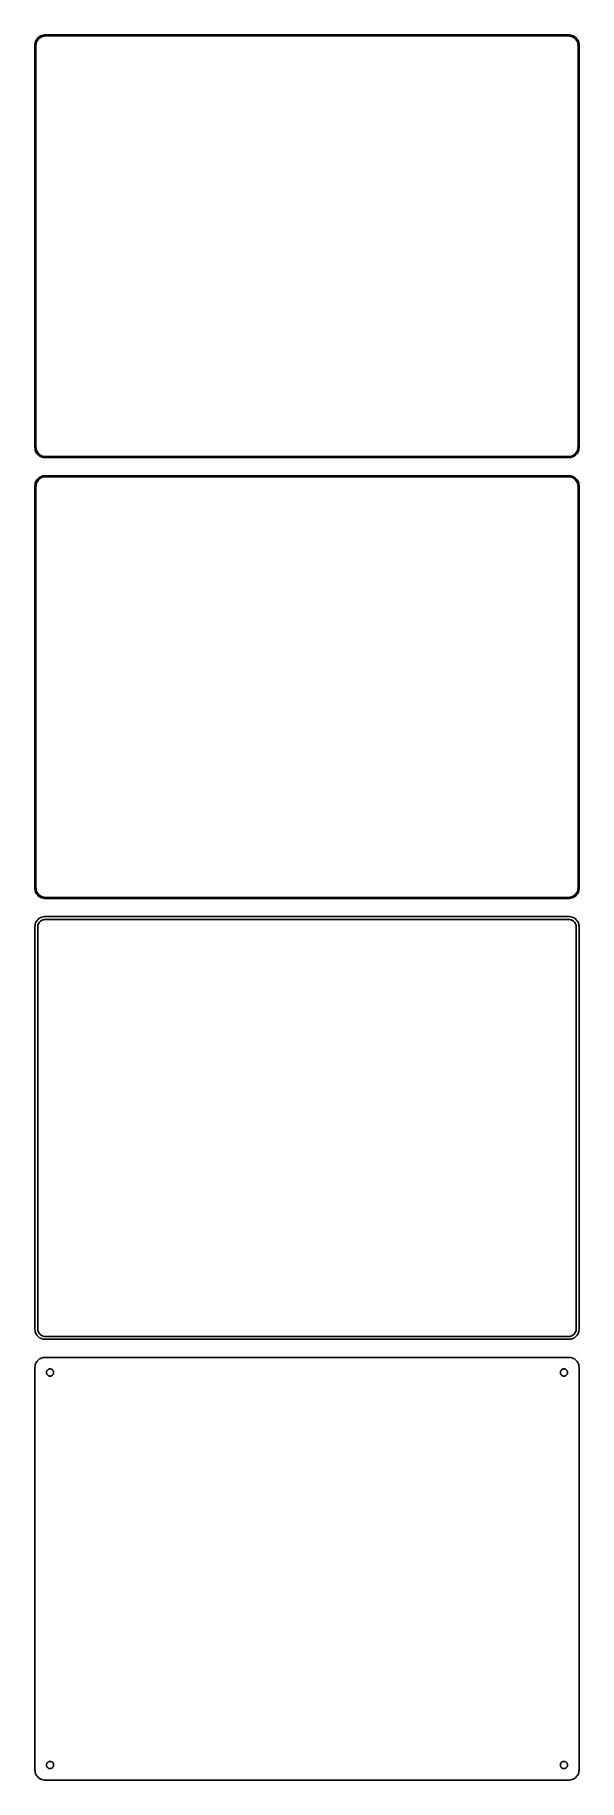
# Model space of a CAD drawing. Header units: metres. Extents: x -135 to 135, y 552 to 1419.
import ezdxf

# ---------------------------------------------------------------- set-up
doc = ezdxf.new("R2010")
doc.units = ezdxf.units.M

msp = doc.modelspace()

# ---------------------------------------------------------------- linework, layer by layer
for p, q in [((-134.961, 1414.63), (-135, 1414)), ((-135, 1414), (-135, 1214)), ((-134.843, 1415.24), (-134.961, 1414.63)), ((-134.649, 1415.84), (-134.843, 1415.24)), ((-134.382, 1416.41), (-134.649, 1415.84)), ((-134.5, 1413.75), (-134.463, 1414.35)), ((-134.5, 1214.25), (-134.5, 1413.75)), ((-134.463, 1414.35), (-134.351, 1414.93)), ((-134.045, 1416.94), (-134.382, 1416.41)), ((-134.351, 1414.93), (-134.166, 1415.5)), ((-134.166, 1415.5), (-133.912, 1416.04)), ((-133.645, 1417.42), (-134.045, 1416.94)), ((-133.912, 1416.04), (-133.593, 1416.54)), ((-133.187, 1417.85), (-133.645, 1417.42)), ((-133.593, 1416.54), (-133.213, 1417)), ((-133.213, 1417), (-132.778, 1417.41)), ((-132.679, 1418.22), (-133.187, 1417.85)), ((-132.778, 1417.41), (-132.295, 1417.76)), ((-132.129, 1418.52), (-132.679, 1418.22)), ((-132.295, 1417.76), (-131.772, 1418.05)), ((-131.545, 1418.76), (-132.129, 1418.52)), ((-131.772, 1418.05), (-131.218, 1418.27)), ((-130.937, 1418.91), (-131.545, 1418.76)), ((-131.218, 1418.27), (-130.64, 1418.42)), ((-130.314, 1418.99), (-130.937, 1418.91)), ((-130.64, 1418.42), (-130.048, 1418.49)), ((130.314, 1418.99), (-130.314, 1418.99)), ((-130.048, 1418.49), (130.048, 1418.49)), ((130.048, 1418.49), (130.64, 1418.42)), ((130.937, 1418.91), (130.314, 1418.99)), ((130.64, 1418.42), (131.218, 1418.27)), ((131.545, 1418.76), (130.937, 1418.91)), ((131.218, 1418.27), (131.772, 1418.05)), ((132.129, 1418.52), (131.545, 1418.76)), ((131.772, 1418.05), (132.295, 1417.76)), ((132.679, 1418.22), (132.129, 1418.52)), ((132.295, 1417.76), (132.778, 1417.41)), ((133.187, 1417.85), (132.679, 1418.22)), ((132.778, 1417.41), (133.213, 1417)), ((133.645, 1417.42), (133.187, 1417.85)), ((133.213, 1417), (133.593, 1416.54)), ((133.593, 1416.54), (133.912, 1416.04)), ((134.045, 1416.94), (133.645, 1417.42)), ((133.912, 1416.04), (134.166, 1415.5)), ((134.382, 1416.41), (134.045, 1416.94)), ((134.166, 1415.5), (134.351, 1414.93)), ((134.351, 1414.93), (134.463, 1414.35)), ((134.649, 1415.84), (134.382, 1416.41)), ((134.463, 1414.35), (134.5, 1413.75)), ((134.5, 1413.75), (134.5, 1214.25)), ((134.843, 1415.24), (134.649, 1415.84)), ((134.961, 1414.63), (134.843, 1415.24)), ((135, 1414), (134.961, 1414.63)), ((135, 1214), (135, 1414)), ((-135, 1214), (-134.961, 1213.37)), ((-134.463, 1213.65), (-134.5, 1214.25)), ((134.5, 1214.25), (134.463, 1213.65)), ((134.961, 1213.37), (135, 1214)), ((-134.961, 1213.37), (-134.843, 1212.76)), ((-134.843, 1212.76), (-134.649, 1212.16)), ((-134.649, 1212.16), (-134.382, 1211.59)), ((-134.351, 1213.07), (-134.463, 1213.65)), ((-134.382, 1211.59), (-134.045, 1211.06)), ((-134.166, 1212.5), (-134.351, 1213.07)), ((-133.912, 1211.96), (-134.166, 1212.5)), ((-134.045, 1211.06), (-133.645, 1210.58)), ((-133.593, 1211.46), (-133.912, 1211.96)), ((-133.645, 1210.58), (-133.187, 1210.15)), ((-133.213, 1211), (-133.593, 1211.46)), ((-132.778, 1210.59), (-133.213, 1211)), ((-133.187, 1210.15), (-132.679, 1209.78)), ((-132.295, 1210.24), (-132.778, 1210.59)), ((-132.679, 1209.78), (-132.129, 1209.48)), ((-131.772, 1209.95), (-132.295, 1210.24)), ((-132.129, 1209.48), (-131.545, 1209.24)), ((-131.218, 1209.73), (-131.772, 1209.95)), ((-131.545, 1209.24), (-130.937, 1209.09)), ((-130.64, 1209.58), (-131.218, 1209.73)), ((-130.937, 1209.09), (-130.314, 1209.01)), ((-130.048, 1209.51), (-130.64, 1209.58)), ((-130.314, 1209.01), (130.314, 1209.01)), ((130.048, 1209.51), (-130.048, 1209.51)), ((130.64, 1209.58), (130.048, 1209.51)), ((130.314, 1209.01), (130.937, 1209.09)), ((131.218, 1209.73), (130.64, 1209.58)), ((130.937, 1209.09), (131.545, 1209.24)), ((131.772, 1209.95), (131.218, 1209.73)), ((131.545, 1209.24), (132.129, 1209.48)), ((132.295, 1210.24), (131.772, 1209.95)), ((132.129, 1209.48), (132.679, 1209.78)), ((132.778, 1210.59), (132.295, 1210.24)), ((132.679, 1209.78), (133.187, 1210.15)), ((133.213, 1211), (132.778, 1210.59)), ((133.187, 1210.15), (133.645, 1210.58)), ((133.593, 1211.46), (133.213, 1211)), ((133.912, 1211.96), (133.593, 1211.46)), ((133.645, 1210.58), (134.045, 1211.06)), ((134.166, 1212.5), (133.912, 1211.96)), ((134.045, 1211.06), (134.382, 1211.59)), ((134.351, 1213.07), (134.166, 1212.5)), ((134.463, 1213.65), (134.351, 1213.07)), ((134.382, 1211.59), (134.649, 1212.16)), ((134.649, 1212.16), (134.843, 1212.76)), ((134.843, 1212.76), (134.961, 1213.37)), ((-134.649, 1196.84), (-134.843, 1196.24)), ((-134.382, 1197.41), (-134.649, 1196.84)), ((-134.045, 1197.94), (-134.382, 1197.41)), ((-134.351, 1195.93), (-134.166, 1196.5)), ((-134.166, 1196.5), (-133.912, 1197.04)), ((-133.645, 1198.42), (-134.045, 1197.94)), ((-133.912, 1197.04), (-133.593, 1197.54)), ((-133.187, 1198.85), (-133.645, 1198.42)), ((-133.593, 1197.54), (-133.213, 1198)), ((-133.213, 1198), (-132.778, 1198.41)), ((-132.679, 1199.22), (-133.187, 1198.85)), ((-132.778, 1198.41), (-132.295, 1198.76)), ((-132.129, 1199.52), (-132.679, 1199.22)), ((-132.295, 1198.76), (-131.772, 1199.05)), ((-131.545, 1199.76), (-132.129, 1199.52)), ((-131.772, 1199.05), (-131.218, 1199.27)), ((-130.937, 1199.91), (-131.545, 1199.76)), ((-131.218, 1199.27), (-130.64, 1199.42)), ((-130.314, 1199.99), (-130.937, 1199.91)), ((-130.64, 1199.42), (-130.048, 1199.49)), ((130.314, 1199.99), (-130.314, 1199.99)), ((-130.048, 1199.49), (130.048, 1199.49)), ((130.048, 1199.49), (130.64, 1199.42)), ((130.937, 1199.91), (130.314, 1199.99)), ((130.64, 1199.42), (131.218, 1199.27)), ((131.545, 1199.76), (130.937, 1199.91)), ((131.218, 1199.27), (131.772, 1199.05)), ((132.129, 1199.52), (131.545, 1199.76)), ((131.772, 1199.05), (132.295, 1198.76)), ((132.679, 1199.22), (132.129, 1199.52)), ((132.295, 1198.76), (132.778, 1198.41)), ((133.187, 1198.85), (132.679, 1199.22)), ((132.778, 1198.41), (133.213, 1198)), ((133.645, 1198.42), (133.187, 1198.85)), ((133.213, 1198), (133.593, 1197.54)), ((133.593, 1197.54), (133.912, 1197.04)), ((134.045, 1197.94), (133.645, 1198.42)), ((133.912, 1197.04), (134.166, 1196.5)), ((134.382, 1197.41), (134.045, 1197.94)), ((134.166, 1196.5), (134.351, 1195.93)), ((134.649, 1196.84), (134.382, 1197.41)), ((134.843, 1196.24), (134.649, 1196.84)), ((-134.961, 1195.63), (-135, 1195)), ((-135, 1195), (-135, 995)), ((-134.843, 1196.24), (-134.961, 1195.63)), ((-134.5, 1194.75), (-134.463, 1195.35)), ((-134.5, 995.25), (-134.5, 1194.75)), ((-134.463, 1195.35), (-134.351, 1195.93)), ((134.351, 1195.93), (134.463, 1195.35)), ((134.463, 1195.35), (134.5, 1194.75)), ((134.5, 1194.75), (134.5, 995.25)), ((134.961, 1195.63), (134.843, 1196.24)), ((135, 1195), (134.961, 1195.63)), ((135, 995), (135, 1195)), ((-135, 995), (-134.961, 994.373)), ((-134.961, 994.373), (-134.843, 993.757)), ((-134.843, 993.757), (-134.649, 993.159)), ((-134.649, 993.159), (-134.382, 992.591)), ((-134.463, 994.655), (-134.5, 995.25)), ((-134.351, 994.069), (-134.463, 994.655)), ((-134.382, 992.591), (-134.045, 992.061)), ((-134.166, 993.501), (-134.351, 994.069)), ((-133.912, 992.962), (-134.166, 993.501)), ((-134.045, 992.061), (-133.645, 991.577)), ((-133.593, 992.458), (-133.912, 992.962)), ((-133.645, 991.577), (-133.187, 991.147)), ((-133.213, 991.998), (-133.593, 992.458)), ((-132.778, 991.59), (-133.213, 991.998)), ((-133.187, 991.147), (-132.679, 990.778)), ((-132.295, 991.239), (-132.778, 991.59)), ((-132.679, 990.778), (-132.129, 990.476)), ((-131.772, 990.952), (-132.295, 991.239)), ((-132.129, 990.476), (-131.545, 990.245)), ((-131.218, 990.732), (-131.772, 990.952)), ((-131.545, 990.245), (-130.937, 990.089)), ((-130.64, 990.584), (-131.218, 990.732)), ((-130.937, 990.089), (-130.314, 990.01)), ((-130.048, 990.509), (-130.64, 990.584)), ((-130.314, 990.01), (130.314, 990.01)), ((130.048, 990.509), (-130.048, 990.509)), ((130.64, 990.584), (130.048, 990.509)), ((130.314, 990.01), (130.937, 990.089)), ((131.218, 990.732), (130.64, 990.584)), ((130.937, 990.089), (131.545, 990.245)), ((131.772, 990.952), (131.218, 990.732)), ((131.545, 990.245), (132.129, 990.476)), ((132.295, 991.239), (131.772, 990.952)), ((132.129, 990.476), (132.679, 990.778)), ((132.778, 991.59), (132.295, 991.239)), ((132.679, 990.778), (133.187, 991.147)), ((133.213, 991.998), (132.778, 991.59)), ((133.187, 991.147), (133.645, 991.577)), ((133.593, 992.458), (133.213, 991.998)), ((133.912, 992.962), (133.593, 992.458)), ((133.645, 991.577), (134.045, 992.061)), ((134.166, 993.501), (133.912, 992.962)), ((134.045, 992.061), (134.382, 992.591)), ((134.351, 994.069), (134.166, 993.501)), ((134.463, 994.655), (134.351, 994.069)), ((134.382, 992.591), (134.649, 993.159)), ((134.5, 995.25), (134.463, 994.655)), ((134.649, 993.159), (134.843, 993.757)), ((134.843, 993.757), (134.961, 994.373)), ((134.961, 994.373), (135, 995)), ((-133.187, 979.853), (-133.645, 979.423)), ((-132.679, 980.222), (-133.187, 979.853)), ((-132.129, 980.524), (-132.679, 980.222)), ((-131.545, 980.755), (-132.129, 980.524)), ((-130.937, 980.911), (-131.545, 980.755)), ((-130.314, 980.99), (-130.937, 980.911)), ((130.314, 980.99), (-130.314, 980.99)), ((130.937, 980.911), (130.314, 980.99)), ((131.545, 980.755), (130.937, 980.911)), ((132.129, 980.524), (131.545, 980.755)), ((132.679, 980.222), (132.129, 980.524)), ((133.187, 979.853), (132.679, 980.222)), ((133.645, 979.423), (133.187, 979.853)), ((-134.961, 976.627), (-135, 976)), ((-135, 976), (-135, 776)), ((-134.843, 977.243), (-134.961, 976.627)), ((-134.649, 977.841), (-134.843, 977.243)), ((-134.382, 978.409), (-134.649, 977.841)), ((-134.045, 978.939), (-134.382, 978.409)), ((-133.645, 979.423), (-134.045, 978.939)), ((-133.619, 975.75), (-133.589, 976.235)), ((-133.619, 776.25), (-133.619, 975.75)), ((-133.589, 976.235), (-133.498, 976.712)), ((-133.498, 976.712), (-133.348, 977.174)), ((-133.348, 977.174), (-133.141, 977.614)), ((-133.141, 977.614), (-132.88, 978.024)), ((-132.88, 978.024), (-132.571, 978.399)), ((-132.571, 978.399), (-132.216, 978.731)), ((-132.216, 978.731), (-131.823, 979.017)), ((-131.823, 979.017), (-131.398, 979.251)), ((-131.398, 979.251), (-130.946, 979.43)), ((-130.946, 979.43), (-130.475, 979.551)), ((-130.475, 979.551), (-129.993, 979.612)), ((-129.993, 979.612), (129.993, 979.612)), ((129.993, 979.612), (130.475, 979.551)), ((130.475, 979.551), (130.946, 979.43)), ((130.946, 979.43), (131.398, 979.251)), ((131.398, 979.251), (131.823, 979.017)), ((131.823, 979.017), (132.216, 978.731)), ((132.216, 978.731), (132.571, 978.399)), ((132.571, 978.399), (132.88, 978.024)), ((132.88, 978.024), (133.141, 977.614)), ((133.141, 977.614), (133.348, 977.174)), ((133.348, 977.174), (133.498, 976.712)), ((133.498, 976.712), (133.589, 976.235)), ((133.589, 976.235), (133.619, 975.75)), ((133.619, 975.75), (133.619, 776.25)), ((134.045, 978.939), (133.645, 979.423)), ((134.382, 978.409), (134.045, 978.939)), ((134.649, 977.841), (134.382, 978.409)), ((134.843, 977.243), (134.649, 977.841)), ((134.961, 976.627), (134.843, 977.243)), ((135, 976), (134.961, 976.627)), ((135, 776), (135, 976)), ((-135, 776), (-134.961, 775.373)), ((-134.961, 775.373), (-134.843, 774.757)), ((-134.843, 774.757), (-134.649, 774.159)), ((-134.649, 774.159), (-134.382, 773.591)), ((-134.382, 773.591), (-134.045, 773.061)), ((-134.045, 773.061), (-133.645, 772.577)), ((-133.645, 772.577), (-133.187, 772.147)), ((-133.589, 775.765), (-133.619, 776.25)), ((-133.498, 775.288), (-133.589, 775.765)), ((-133.348, 774.826), (-133.498, 775.288)), ((-133.141, 774.386), (-133.348, 774.826)), ((-133.187, 772.147), (-132.679, 771.778)), ((-132.88, 773.976), (-133.141, 774.386)), ((-132.571, 773.601), (-132.88, 773.976)), ((-132.679, 771.778), (-132.129, 771.476)), ((-132.216, 773.269), (-132.571, 773.601)), ((-131.823, 772.983), (-132.216, 773.269)), ((-131.398, 772.749), (-131.823, 772.983)), ((-130.946, 772.57), (-131.398, 772.749)), ((-130.475, 772.449), (-130.946, 772.57)), ((-129.993, 772.388), (-130.475, 772.449)), ((129.993, 772.388), (-129.993, 772.388)), ((130.475, 772.449), (129.993, 772.388)), ((130.946, 772.57), (130.475, 772.449)), ((131.398, 772.749), (130.946, 772.57)), ((131.823, 772.983), (131.398, 772.749)), ((132.216, 773.269), (131.823, 772.983)), ((132.129, 771.476), (132.679, 771.778)), ((132.571, 773.601), (132.216, 773.269)), ((132.88, 773.976), (132.571, 773.601)), ((132.679, 771.778), (133.187, 772.147)), ((133.141, 774.386), (132.88, 773.976)), ((133.348, 774.826), (133.141, 774.386)), ((133.187, 772.147), (133.645, 772.577)), ((133.498, 775.288), (133.348, 774.826)), ((133.589, 775.765), (133.498, 775.288)), ((133.619, 776.25), (133.589, 775.765)), ((133.645, 772.577), (134.045, 773.061)), ((134.045, 773.061), (134.382, 773.591)), ((134.382, 773.591), (134.649, 774.159)), ((134.649, 774.159), (134.843, 774.757)), ((134.843, 774.757), (134.961, 775.373)), ((134.961, 775.373), (135, 776)), ((-132.129, 771.476), (-131.545, 771.245)), ((-131.545, 771.245), (-130.937, 771.089)), ((-130.937, 771.089), (-130.314, 771.01)), ((-130.314, 771.01), (130.314, 771.01)), ((130.314, 771.01), (130.937, 771.089)), ((130.937, 771.089), (131.545, 771.245)), ((131.545, 771.245), (132.129, 771.476)), ((-134.961, 757.627), (-135, 757)), ((-135, 757), (-135, 557)), ((-134.843, 758.243), (-134.961, 757.627)), ((-134.649, 758.841), (-134.843, 758.243)), ((-134.382, 759.409), (-134.649, 758.841)), ((-134.045, 759.939), (-134.382, 759.409)), ((-133.645, 760.423), (-134.045, 759.939)), ((-133.187, 760.853), (-133.645, 760.423)), ((-132.679, 761.222), (-133.187, 760.853)), ((-132.129, 761.524), (-132.679, 761.222)), ((-131.545, 761.755), (-132.129, 761.524)), ((-130.937, 761.911), (-131.545, 761.755)), ((-130.314, 761.99), (-130.937, 761.911)), ((130.314, 761.99), (-130.314, 761.99)), ((-129.3, 754.5), (-129.286, 754.726)), ((-129.286, 754.274), (-129.3, 754.5)), ((-129.286, 754.726), (-129.243, 754.948)), ((-129.243, 754.052), (-129.286, 754.274)), ((-129.243, 754.948), (-129.174, 755.163)), ((-129.174, 755.163), (-129.077, 755.367)), ((-129.077, 755.367), (-128.956, 755.558)), ((-128.956, 755.558), (-128.812, 755.732)), ((-128.812, 755.732), (-128.647, 755.887)), ((-128.647, 755.887), (-128.464, 756.02)), ((-128.464, 756.02), (-128.266, 756.129)), ((-128.266, 756.129), (-128.056, 756.212)), ((-128.056, 756.212), (-127.837, 756.268)), ((-127.837, 756.268), (-127.613, 756.296)), ((-127.613, 756.296), (-127.387, 756.296)), ((-127.387, 756.296), (-127.163, 756.268)), ((-127.163, 756.268), (-126.944, 756.212)), ((-126.944, 756.212), (-126.734, 756.129)), ((-126.734, 756.129), (-126.536, 756.02)), ((-126.536, 756.02), (-126.353, 755.887)), ((-126.353, 755.887), (-126.188, 755.732)), ((-126.188, 755.732), (-126.044, 755.558)), ((-126.044, 755.558), (-125.923, 755.367)), ((-125.923, 755.367), (-125.826, 755.163)), ((-125.826, 755.163), (-125.757, 754.948)), ((-125.757, 754.948), (-125.714, 754.726)), ((-125.714, 754.274), (-125.757, 754.052)), ((-125.714, 754.726), (-125.7, 754.5)), ((-125.7, 754.5), (-125.714, 754.274)), ((125.7, 754.5), (125.714, 754.726)), ((125.714, 754.274), (125.7, 754.5)), ((125.714, 754.726), (125.757, 754.948)), ((125.757, 754.052), (125.714, 754.274)), ((125.757, 754.948), (125.826, 755.163)), ((125.826, 755.163), (125.923, 755.367)), ((125.923, 755.367), (126.044, 755.558)), ((126.044, 755.558), (126.188, 755.732)), ((126.188, 755.732), (126.353, 755.887)), ((126.353, 755.887), (126.536, 756.02)), ((126.536, 756.02), (126.734, 756.129)), ((126.734, 756.129), (126.944, 756.212)), ((126.944, 756.212), (127.163, 756.268)), ((127.163, 756.268), (127.387, 756.296)), ((127.387, 756.296), (127.613, 756.296)), ((127.613, 756.296), (127.837, 756.268)), ((127.837, 756.268), (128.056, 756.212)), ((128.056, 756.212), (128.266, 756.129)), ((128.266, 756.129), (128.464, 756.02)), ((128.464, 756.02), (128.647, 755.887)), ((128.647, 755.887), (128.812, 755.732)), ((128.812, 755.732), (128.956, 755.558)), ((128.956, 755.558), (129.077, 755.367)), ((129.077, 755.367), (129.174, 755.163)), ((129.174, 755.163), (129.243, 754.948)), ((129.243, 754.948), (129.286, 754.726)), ((129.286, 754.274), (129.243, 754.052)), ((129.286, 754.726), (129.3, 754.5)), ((129.3, 754.5), (129.286, 754.274)), ((130.937, 761.911), (130.314, 761.99)), ((131.545, 761.755), (130.937, 761.911)), ((132.129, 761.524), (131.545, 761.755)), ((132.679, 761.222), (132.129, 761.524)), ((133.187, 760.853), (132.679, 761.222)), ((133.645, 760.423), (133.187, 760.853)), ((134.045, 759.939), (133.645, 760.423)), ((134.382, 759.409), (134.045, 759.939)), ((134.649, 758.841), (134.382, 759.409)), ((134.843, 758.243), (134.649, 758.841)), ((134.961, 757.627), (134.843, 758.243)), ((135, 757), (134.961, 757.627)), ((135, 557), (135, 757)), ((-129.174, 753.837), (-129.243, 754.052)), ((-129.077, 753.633), (-129.174, 753.837)), ((-128.956, 753.442), (-129.077, 753.633)), ((-128.812, 753.268), (-128.956, 753.442)), ((-128.647, 753.113), (-128.812, 753.268)), ((-128.464, 752.98), (-128.647, 753.113)), ((-128.266, 752.871), (-128.464, 752.98)), ((-128.056, 752.788), (-128.266, 752.871)), ((-127.837, 752.732), (-128.056, 752.788)), ((-127.613, 752.704), (-127.837, 752.732)), ((-127.387, 752.704), (-127.613, 752.704)), ((-127.163, 752.732), (-127.387, 752.704)), ((-126.944, 752.788), (-127.163, 752.732)), ((-126.734, 752.871), (-126.944, 752.788)), ((-126.536, 752.98), (-126.734, 752.871)), ((-126.353, 753.113), (-126.536, 752.98)), ((-126.188, 753.268), (-126.353, 753.113)), ((-126.044, 753.442), (-126.188, 753.268)), ((-125.923, 753.633), (-126.044, 753.442)), ((-125.826, 753.837), (-125.923, 753.633)), ((-125.757, 754.052), (-125.826, 753.837)), ((125.826, 753.837), (125.757, 754.052)), ((125.923, 753.633), (125.826, 753.837)), ((126.044, 753.442), (125.923, 753.633)), ((126.188, 753.268), (126.044, 753.442)), ((126.353, 753.113), (126.188, 753.268)), ((126.536, 752.98), (126.353, 753.113)), ((126.734, 752.871), (126.536, 752.98)), ((126.944, 752.788), (126.734, 752.871)), ((127.163, 752.732), (126.944, 752.788)), ((127.387, 752.704), (127.163, 752.732)), ((127.613, 752.704), (127.387, 752.704)), ((127.837, 752.732), (127.613, 752.704)), ((128.056, 752.788), (127.837, 752.732)), ((128.266, 752.871), (128.056, 752.788)), ((128.464, 752.98), (128.266, 752.871)), ((128.647, 753.113), (128.464, 752.98)), ((128.812, 753.268), (128.647, 753.113)), ((128.956, 753.442), (128.812, 753.268)), ((129.077, 753.633), (128.956, 753.442)), ((129.174, 753.837), (129.077, 753.633)), ((129.243, 754.052), (129.174, 753.837)), ((-135, 557), (-134.961, 556.373)), ((-134.961, 556.373), (-134.843, 555.757)), ((-134.843, 555.757), (-134.649, 555.159)), ((-134.649, 555.159), (-134.382, 554.591)), ((-129.3, 559.5), (-129.286, 559.726)), ((-129.286, 559.274), (-129.3, 559.5)), ((-129.286, 559.726), (-129.243, 559.948)), ((-129.243, 559.052), (-129.286, 559.274)), ((-129.243, 559.948), (-129.174, 560.163)), ((-129.174, 558.837), (-129.243, 559.052)), ((-129.174, 560.163), (-129.077, 560.367)), ((-129.077, 558.633), (-129.174, 558.837)), ((-129.077, 560.367), (-128.956, 560.558)), ((-128.956, 558.442), (-129.077, 558.633)), ((-128.956, 560.558), (-128.812, 560.732)), ((-128.812, 558.268), (-128.956, 558.442)), ((-128.812, 560.732), (-128.647, 560.887)), ((-128.647, 558.113), (-128.812, 558.268)), ((-128.647, 560.887), (-128.464, 561.02)), ((-128.464, 557.98), (-128.647, 558.113)), ((-128.464, 561.02), (-128.266, 561.129)), ((-128.266, 557.871), (-128.464, 557.98)), ((-128.266, 561.129), (-128.056, 561.212)), ((-128.056, 557.788), (-128.266, 557.871)), ((-128.056, 561.212), (-127.837, 561.268)), ((-127.837, 557.732), (-128.056, 557.788)), ((-127.837, 561.268), (-127.613, 561.296)), ((-127.613, 557.704), (-127.837, 557.732)), ((-127.613, 561.296), (-127.387, 561.296)), ((-127.387, 557.704), (-127.613, 557.704)), ((-127.387, 561.296), (-127.163, 561.268)), ((-127.163, 557.732), (-127.387, 557.704)), ((-127.163, 561.268), (-126.944, 561.212)), ((-126.944, 557.788), (-127.163, 557.732)), ((-126.944, 561.212), (-126.734, 561.129)), ((-126.734, 557.871), (-126.944, 557.788)), ((-126.734, 561.129), (-126.536, 561.02)), ((-126.536, 557.98), (-126.734, 557.871)), ((-126.536, 561.02), (-126.353, 560.887)), ((-126.353, 558.113), (-126.536, 557.98)), ((-126.353, 560.887), (-126.188, 560.732)), ((-126.188, 558.268), (-126.353, 558.113)), ((-126.188, 560.732), (-126.044, 560.558)), ((-126.044, 558.442), (-126.188, 558.268)), ((-126.044, 560.558), (-125.923, 560.367)), ((-125.923, 558.633), (-126.044, 558.442)), ((-125.923, 560.367), (-125.826, 560.163)), ((-125.826, 558.837), (-125.923, 558.633)), ((-125.826, 560.163), (-125.757, 559.948)), ((-125.757, 559.052), (-125.826, 558.837)), ((-125.757, 559.948), (-125.714, 559.726)), ((-125.714, 559.274), (-125.757, 559.052)), ((-125.714, 559.726), (-125.7, 559.5)), ((-125.7, 559.5), (-125.714, 559.274)), ((125.7, 559.5), (125.714, 559.726)), ((125.714, 559.274), (125.7, 559.5)), ((125.714, 559.726), (125.757, 559.948)), ((125.757, 559.052), (125.714, 559.274)), ((125.757, 559.948), (125.826, 560.163)), ((125.826, 558.837), (125.757, 559.052)), ((125.826, 560.163), (125.923, 560.367)), ((125.923, 558.633), (125.826, 558.837)), ((125.923, 560.367), (126.044, 560.558)), ((126.044, 558.442), (125.923, 558.633)), ((126.044, 560.558), (126.188, 560.732)), ((126.188, 558.268), (126.044, 558.442)), ((126.188, 560.732), (126.353, 560.887)), ((126.353, 558.113), (126.188, 558.268)), ((126.353, 560.887), (126.536, 561.02)), ((126.536, 557.98), (126.353, 558.113)), ((126.536, 561.02), (126.734, 561.129)), ((126.734, 557.871), (126.536, 557.98)), ((126.734, 561.129), (126.944, 561.212)), ((126.944, 557.788), (126.734, 557.871)), ((126.944, 561.212), (127.163, 561.268)), ((127.163, 557.732), (126.944, 557.788)), ((127.163, 561.268), (127.387, 561.296)), ((127.387, 557.704), (127.163, 557.732)), ((127.387, 561.296), (127.613, 561.296)), ((127.613, 557.704), (127.387, 557.704)), ((127.613, 561.296), (127.837, 561.268)), ((127.837, 557.732), (127.613, 557.704)), ((127.837, 561.268), (128.056, 561.212)), ((128.056, 557.788), (127.837, 557.732)), ((128.056, 561.212), (128.266, 561.129)), ((128.266, 557.871), (128.056, 557.788)), ((128.266, 561.129), (128.464, 561.02)), ((128.464, 557.98), (128.266, 557.871)), ((128.464, 561.02), (128.647, 560.887)), ((128.647, 558.113), (128.464, 557.98)), ((128.647, 560.887), (128.812, 560.732)), ((128.812, 558.268), (128.647, 558.113)), ((128.812, 560.732), (128.956, 560.558)), ((128.956, 558.442), (128.812, 558.268)), ((128.956, 560.558), (129.077, 560.367)), ((129.077, 558.633), (128.956, 558.442)), ((129.077, 560.367), (129.174, 560.163)), ((129.174, 558.837), (129.077, 558.633)), ((129.174, 560.163), (129.243, 559.948)), ((129.243, 559.052), (129.174, 558.837)), ((129.243, 559.948), (129.286, 559.726)), ((129.286, 559.274), (129.243, 559.052)), ((129.286, 559.726), (129.3, 559.5)), ((129.3, 559.5), (129.286, 559.274)), ((134.382, 554.591), (134.649, 555.159)), ((134.649, 555.159), (134.843, 555.757)), ((134.843, 555.757), (134.961, 556.373)), ((134.961, 556.373), (135, 557)), ((-134.382, 554.591), (-134.045, 554.061)), ((-134.045, 554.061), (-133.645, 553.577)), ((-133.645, 553.577), (-133.187, 553.147)), ((-133.187, 553.147), (-132.679, 552.778)), ((-132.679, 552.778), (-132.129, 552.476)), ((-132.129, 552.476), (-131.545, 552.245)), ((-131.545, 552.245), (-130.937, 552.089)), ((-130.937, 552.089), (-130.314, 552.01)), ((-130.314, 552.01), (130.314, 552.01)), ((130.314, 552.01), (130.937, 552.089)), ((130.937, 552.089), (131.545, 552.245)), ((131.545, 552.245), (132.129, 552.476)), ((132.129, 552.476), (132.679, 552.778)), ((132.679, 552.778), (133.187, 553.147)), ((133.187, 553.147), (133.645, 553.577)), ((133.645, 553.577), (134.045, 554.061)), ((134.045, 554.061), (134.382, 554.591))]:
    msp.add_line(p, q)

doc.saveas('drawing.dxf')
